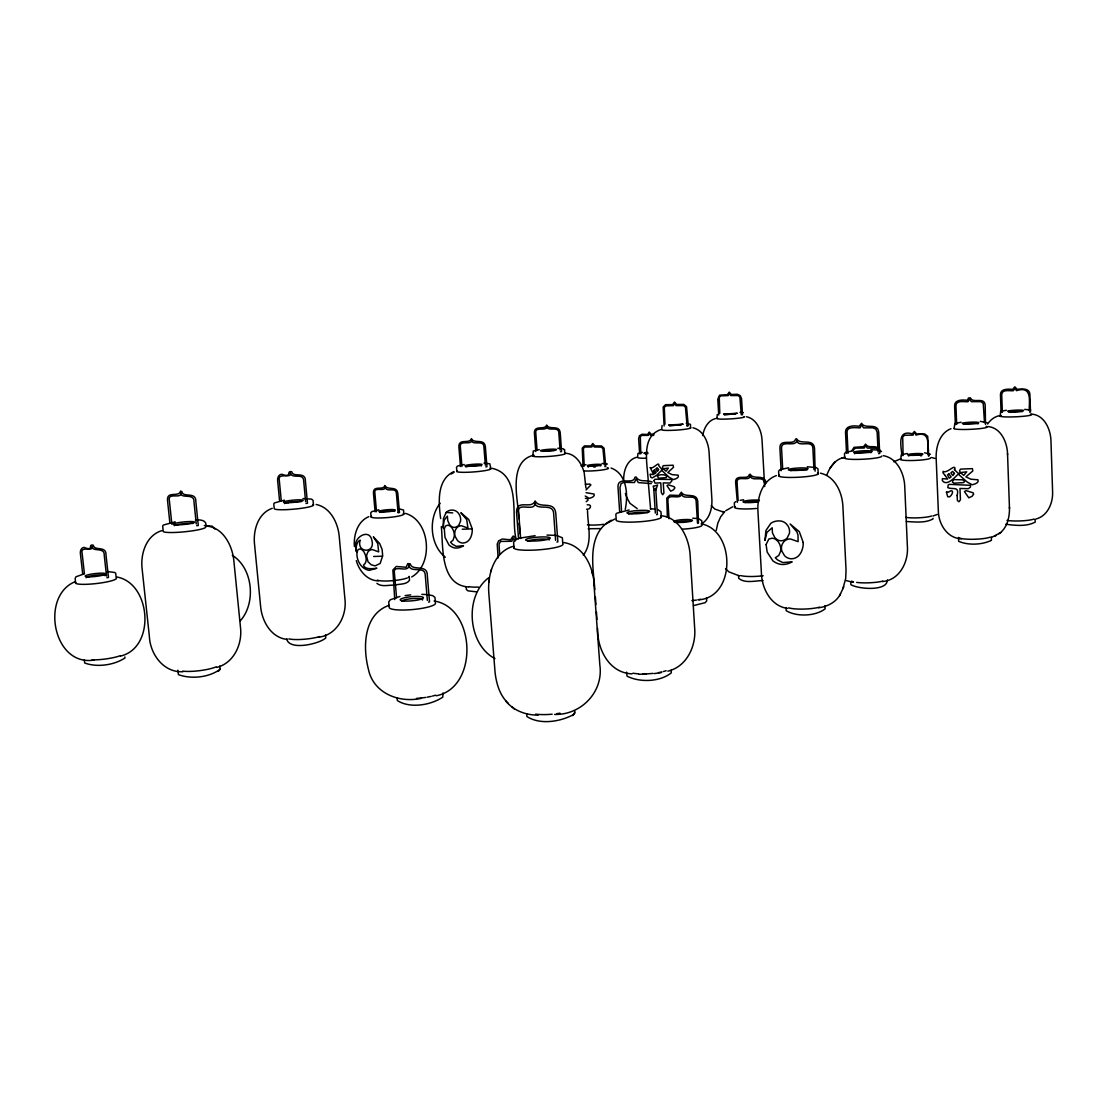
<?xml version="1.0" encoding="UTF-8"?>
<svg xmlns="http://www.w3.org/2000/svg" width="1108" height="1108" viewBox="0 0 1108 1108"><rect width="100%" height="100%" fill="white"/><g stroke="black" fill="none" stroke-linecap="round" stroke-linejoin="round"><path stroke-width="1.5" d="M354.394 546.535C353.48 535.219 357.427 521.3 368.812 516.674M513.641 546.202C493.974 551.535 487.465 574.706 488.794 592.905L495.082 672.625C496.412 683.802 499.86 695.616 508.378 703.455M623.749 481.024C623.139 471.786 626.685 459.834 636.671 457.258M988.004 426.566C1000.884 427.688 1007.158 442.203 1007.532 453.657L1009.485 508.434C1009.526 517.658 1007.061 528.336 998.931 533.737M488.905 581.977L489.39 579.567M490.969 571.576L491.412 569.387M625.217 509.458C628.264 495.179 627.156 473.892 611.09 468.033M702.777 435.541C703.815 428.422 707.998 420.389 715.491 418.589M716.253 530.372L717.845 523.101L720.699 516.757L724.632 511.785M842.883 588.694L845.681 578.611L846.041 569.997L842.883 506.051C842.163 492.381 835.016 476.301 820.419 473.171M933.075 518.378L932.936 518.973C925.152 523.239 915.083 521.979 906.427 521.494M409.074 565.011C408.589 574.304 392.426 562.975 394.462 573.445L396.567 597.738M851.983 450.554L854.033 447.327L863.506 446.69L865.57 444.156C868.312 448.892 874.392 444.751 878.533 448.241M901.884 455.665C901.289 446.358 896.621 429.364 912.369 433.837L914.377 431.428L916.704 433.962L924.792 433.99L927.701 436.317L928.712 455.845M535.316 502.824C534.555 512.962 516.827 500.954 518.655 512.353L520.649 538.502M853.575 449.723L855.515 448.131L864.295 448.034L865.722 445.499L867.218 448.048L876.096 448.214L878.229 449.959M826.887 474.903C829.781 467.105 835.474 458.795 844.296 457.493M818.632 607.766C827.454 606.63 836.582 602.059 840.515 593.736M839.67 595.578L843.797 586.714M655.617 490.345L657.598 485.027L654.177 486.107A2.576 1.399 81.6 0 0 653.194 486.204L654.219 490.304M440.167 503.226C428.048 518.364 429.973 545.067 445.319 557.241M583.293 555.191C593.085 542.505 587.683 525.22 587.531 510.719M834.878 462.05L829.961 468.199M987.602 424.032C990.677 419.392 995.538 415.874 1001.203 415.445A15.872 1.454 -2.6 0 0 1013.959 416.871A15.872 1.454 -2.6 0 0 1031.534 414.406M177.848 670.229L178.443 674.62C191.213 679.412 209.204 677.473 220.146 669.246L219.813 665.991M218.318 671.393L220.146 669.246M662.085 425.444L661.711 429.641A14.529 1.33 -3.7 0 0 677.265 430.056A14.529 1.33 -3.7 0 0 690.339 427.619M717.264 414.475L716.904 418.478M240.381 620.729C256.253 602.932 252.984 568.113 232.306 555.316M526.702 713.649L526.923 716.544C540.081 725.089 560.316 721.765 573.473 714.605M574.041 713.981L574.927 711.308M572.559 715.602L575.024 712.915M451.164 474.03L453.948 472.396M735.684 501.592L734.299 503.018L734.549 507.242M586.049 489.944L590.896 484.93L589.899 484.085L585.315 484.265M488.822 577.656C464.03 595.799 467.631 644.413 494.944 658.595M605.605 524.139L614.815 519.015M611.256 520.22C586.298 533.516 593.126 566.88 594.871 589.595M701.309 524.015C709.591 519.153 712.278 508.6 711.904 499.57L709.051 451.939C708.317 442.12 703.469 430.306 692.985 427.785M725.754 510.719L732.651 506.785M893.768 461.773L900.804 458.767M718.732 415.029L717.79 399.171L719.577 395.168L727.402 394.642L729.23 392.135L731.349 394.49L737.319 394.254L740.269 395.639L741.571 398.714L742.485 414.724L741.307 414.821L739.881 397.066L738.108 395.556L730.657 395.57L729.327 393.312L728.205 395.611L720.823 395.861L719.258 397.329L719.798 413.353M991.868 537.228L1000.718 532.629M994.707 536.355L996.189 535.441M664.952 424.226L664.315 407.398L665.894 405.874L673.47 405.639L674.592 403.243L675.991 405.611L683.636 405.639L685.45 407.218L687.112 425.818M664.107 425.998L663.152 407.051L665.534 404.655L672.611 404.628L674.495 401.996L676.697 404.489L683.844 404.406L686.558 406.678L688.262 425.763L687.029 425.86M411.705 576.963C433.81 564.401 430.444 520.691 405.542 513.406M583.043 466.302L582.24 448.158L584.47 445.887L591.021 445.984L592.766 443.491L594.871 445.901L601.478 445.942L604.04 448.158L605.785 466.454L604.829 466.593M937.216 514.472L932.991 515.996M581.035 465.928L585.938 464.612M375.1 511.841L373.465 493.268C372.814 484.528 383.326 491.093 384.905 485.512C387.385 490.886 397.26 485.221 397.855 493.739L399.476 512.519L398.271 512.699M586.174 501.702L587.905 500.387L587.919 498.822L585.356 498.337M453.934 471.565C436.497 479.612 438.533 502.838 440.665 518.572M950.983 428.699C939.639 433.02 935.955 446.635 936.135 457.659L938.337 510.83C938.462 523.862 947.229 538.446 961.425 538.779M75.15 581.7C40.026 595.758 52.907 666.905 94.097 660.049M272.236 508.309C258.122 513.184 253.15 530.081 254.48 543.696L260.657 606.796C262.056 621.574 271.446 638.097 287.609 639.482M776.376 475.609C762.442 480.484 757.221 497.063 757.9 510.594L761.473 574.193C762.235 589.262 771.307 606.298 787.594 608.417M216.642 667.418C233.968 663.193 242.555 643.873 240.478 627.253L233.802 560.288C232.209 545.164 222.68 526.535 205.492 526.051M388.908 605.384C363.59 614.414 362.704 646.961 368.355 669.052C373.23 693.303 399.157 703.317 421.359 698.317M161.92 530.607C146.228 535.233 140.37 553.848 142.101 568.709L149.345 636.172C150.092 654.149 163.569 672.778 182.958 671.739M534.998 503.212C536.618 511.3 553.377 502.104 553.668 513.78L555.607 540.358M667.847 671.185C686.572 666.808 696.226 646.296 694.674 628.291L690.104 554.679C688.927 538.086 679.661 517.381 660.964 515.691M408.727 565.399C411.068 573.986 425.181 564.678 425.306 575.731L427.369 600.398M120.55 656.088C156.076 647.543 150.965 583.279 117.005 577.033M1035.925 519.015C1047.656 516.023 1053.085 502.977 1052.6 491.758L1050.966 440.873C1050.661 429.031 1043.971 414.046 1030.385 414.087M436.261 695.769C479.113 687.528 475.789 607.364 434.101 600.979M724.438 415.015L737.402 413.284L723.552 414.101L730.31 414.295M83.571 574.096L75.981 576.783L75.136 578.473L75.676 583.224M660.548 429.696C640.105 436.829 647.792 465.332 648.194 480.969M669.648 425.998L683.165 424.198L668.664 425.043L675.506 425.292M318.398 637.211C336.777 635.355 347.164 615.799 344.893 598.694L339.2 536.037C337.871 522.741 330.378 507.353 316.154 504.472M399.946 596.464L390.224 599.802L388.742 601.963L389.227 607.516A23.226 4.238 -5.2 0 0 413.492 609.469A23.226 4.238 -5.2 0 0 435.43 603.015L434.973 597.475L432.785 595.675L427.771 594.677M841.914 458.006L845.141 457.313M1008.959 412.19L1022.435 411.553M882.203 581.548C899.433 580.44 908.588 562.047 907.383 546.369L904.737 486.37C904.197 473.49 897.258 458.089 883.325 455.665M699.01 599.788C736.114 596.88 735.38 530.566 701.378 523.862M378.839 509.805L371.817 511.619L370.723 512.935L371.083 516.896M645.618 453.809L648.014 453.435M642.335 452.313L637.945 453.504L637.612 457.341A13.324 1.427 -3.7 0 0 646.49 458.227M428.574 602.129L429.53 601.852L427.314 575.454C427.549 563.404 411.982 571.7 410.265 563.847L407.786 563.598L406.124 567.254L396.276 566.465L392.869 570.038L394.725 599.553M284.368 500.179L274.549 502.894L273.759 503.808L274.216 508.503A19.722 2.327 -5.2 0 0 296.03 508.946A19.722 2.327 -5.2 0 0 312.858 504.528M175.23 521.84L163.499 524.998L162.668 525.968L163.195 530.995A21.426 2.631 -5.7 0 0 182.695 531.965A21.426 2.631 -5.7 0 0 205.7 527.242C207.75 519.971 200.257 519.555 195.354 520.067M464.224 464.487L457.438 466.094L456.51 467.354L456.856 471.509M539.208 449.599L533.253 451.025L532.865 456.122M698.456 523.198L697.763 501.605C696.877 491.564 684.661 498.642 681.378 492.187L678.955 495.47L669.869 495.124L666.794 498.101L667.362 517.242M556.936 542.075L557.864 541.826L555.787 513.489C554.526 499.86 539.624 509.611 535.122 500.927C531.397 510.137 516.453 498.24 516.55 512.45L518.544 538.696M656.601 514.708L657.39 514.486L655.701 488.337M737.332 502.353L735.629 482.603C735.02 472.922 748.066 480.941 749.313 474.515L750.227 474.238C753.398 480.36 765.06 473.448 765.96 482.991M740.144 500.345L743.62 499.791M629.109 509.957L616.768 513.226L615.84 514.237L616.214 519.735A22.672 3.241 -3.8 0 0 639.939 521.743A22.672 3.241 -3.8 0 0 660.936 516.494M928.269 455.734L929.1 455.734M815.114 471.177L814.532 448.352C813.466 437.535 800.253 445.638 796.61 438.726L795.572 439.059C794.076 446.344 779.298 437.466 779.921 448.366L781.14 470.734M788.633 467.798L780.018 469.626L778.592 471.135L778.841 475.886M907.244 453.491L901.275 454.806L900.61 459.501M853.354 450.693L845.653 452.313L844.476 453.671L844.698 458.144A18.559 2.105 -2.9 0 0 864.212 459.169A18.559 2.105 -2.9 0 0 881.719 456.053M554.651 714.438C581.229 715.131 603.791 691.738 599.816 664.814L593.86 582.725M985.511 424.378L985.206 405.403C984.832 396.249 972.519 404.005 970.456 397.869L968.586 397.897L967.229 400.293C962.852 399.739 954.417 399.365 954.611 405.86L955.345 424.53M961.079 422.231L954.791 423.519L954.154 428.63M654.135 673.595L661.448 672.57M1006.396 410.251L1000.663 411.414L1000.15 416.234M693.511 605.591L705.159 602.683L706.696 600.924L706.516 597.946M763.038 580.578C755.31 580.647 744.991 583.75 738.69 578.279L738.524 575.495M405.126 595.578L410.749 594.899M395.265 584.969C399.877 583.847 406.608 584.678 409.531 580.273L409.198 576.368A16.385 2.701 -5.2 0 1 408.838 577.116M535.095 535.69L519.569 538.156L514.708 540.192L513.6 542.283L514.043 548.238M393.922 585.121C388.465 584.941 381.498 587.212 376.928 583.376M600.674 528.599L588.223 528.738M730.698 414.24L735.144 414.143M676.365 425.153L680.949 425.07M1029.595 412.162L1030.495 412.079L1029.886 394.185C1029.526 387.855 1021.493 388.839 1017.213 389.31L1014.831 386.831L1012.629 389.393C1008.432 389.033 1000.33 388.382 1000.455 394.697L1001.092 412.398M560.468 451.69L561.576 451.552L560.232 432.896C559.54 424.267 549.333 430.527 546.673 425.056C544.845 430.68 533.987 424.364 534.416 433.062L535.773 451.524M485.733 466.897L486.952 466.745L485.401 447.009C484.695 437.909 474.127 444.336 471.412 438.616C469.598 444.557 458.338 437.785 458.892 447.023L460.457 466.537M878.561 453.615L879.683 453.449L878.699 432.203C877.688 422.079 865.057 429.752 861.581 423.284L859.143 426.275C854.31 425.472 845.182 425.306 845.515 432.411L846.54 453.394M306.016 503.475L307.484 503.267L305.406 480.927C305.683 470.886 292.983 478.088 291.764 471.717C285.864 470.388 292.581 478.337 281.723 474.224C278.717 474.418 277.291 477.853 277.623 480.526L279.576 500.885M196.656 525.718L198.277 525.497L195.839 501.592C196.241 491.038 182.986 498.268 181.864 491.578L180.549 491.066C179.025 497.921 166.297 490.082 167.557 500.871L169.856 522.768M462.271 529.222L471.62 528.918M373.631 556.479L382.454 556.216M106.894 577.725L108.487 577.49L106.008 554.97C106.465 545.233 94.222 551.452 93.294 545.205C87.324 543.682 94.568 551.729 84.083 547.394C81.106 547.56 80.011 551.078 80.399 553.612L82.698 574.138M638.873 674.26L646.421 674.163M653.983 434.239L651.282 434.364L649.274 432.078L647.557 434.461L642.044 434.253L639.468 435.707L638.637 438.657L639.648 453.892M653.734 435.389L650.631 435.389L649.357 433.214L648.346 435.389L642.183 435.402L640.313 436.344L640.77 453.795M302.969 498.572L311.528 499.126L313.052 500.387L313.481 505.082M546.978 535.067L555.094 535.372M870.902 449.709L877.73 450.028M557.823 448.283L560.662 448.352M107.199 571.493L114.733 572.49L115.689 573.21L116.215 577.919A20.581 2.964 -6.5 0 1 95.98 583.584A20.581 2.964 -6.5 0 1 75.732 582.448M807.289 466.759L816.305 467.604L817.981 468.933L818.216 473.712M476.468 591.838L468.075 590.869L466.385 589.553L466.163 586.824M602.059 463.463L607.419 464.044M421.816 594.359L426.525 594.525M483.961 463.075L489.778 463.795L490.899 468.615M1024.734 409.392L1030.689 410.002M204.357 525.524L212.237 526.203L214.938 529.042M980.331 421.345L987.076 422.744M740.005 412.328L743.316 412.633M650.451 508.807L654.648 509.057M692.777 518.225L696.295 518.447M686.198 423.145L690.436 424.392L690.658 427.937M397.717 508.447L403.534 510.026L403.866 513.987M446.247 512.464L452.743 512.907M538.183 715.131C525.898 715.186 513.475 710.685 505.65 700.879M924.598 452.77L930.388 454.225M565.412 453.241C575.426 453.629 581.825 463.532 584.096 472.368M468.615 586.991C439.751 585.107 443.325 546.022 441.316 526.563M378.257 580.869C367.15 580.634 359.047 570.634 356.319 560.634M492.063 468.324C522.214 474.903 510.594 518.752 516.12 538.959M723.067 511.951L714.771 509.043L711.308 505.594M632.003 673.858C609.026 672.999 597.101 648.983 597.586 628.333M746.487 416.76C756.667 418.81 761.376 430.32 762.013 439.71L764.672 486.537M931.565 457.507L935.097 458.449M852.883 582.268L846.193 580.592M556.535 535.483L562.352 537.768L562.781 543.709A24.625 3.809 -4.3 0 1 538.294 549.859A24.625 3.809 -4.3 0 1 514.181 547.227M739.465 575.925L728.856 571.866L725.574 568.626M563.764 542.56C583.584 545.524 593.445 566.964 594.22 585.19M1005.732 524.236C1015.26 525.455 1026.59 526.799 1035.204 522.09L1035.121 519.61M562.698 448.56L564.54 449.917M587.185 504.791C591.852 503.96 591.478 508.904 587.212 509.431L586.561 509.181M698.954 518.835L701.807 520.788L702.084 525.289A18.614 2.77 -3.5 0 1 682.542 529.139M657.75 509.514L660.977 511.813L661.324 517.325M586.063 492.686L594.054 494.043C595.287 496.675 590.993 497.908 589.248 498.351L585.232 496.024M651.269 483.6L638.305 482.603L636.13 478.905L634.427 482.534L624.012 482.34L621.076 483.587L619.968 487.672L621.588 511.633M879.766 450.374L881.511 451.579M637.197 508.614L629.995 503.337L626.948 497.949M515.982 539.638L514.472 536.604L513.115 536.078L510.525 539.79L502.256 539.014L498.586 540.87L497.215 544.111L498.115 557.878M652.28 482.049C645.909 479.362 639.579 482.922 635.992 476.939L634.884 477.299C633.554 485.567 616.962 475.29 618.042 487.755L619.663 511.799M511.993 706.779L514.389 709.037M514.957 541.272L513.198 537.948L511.785 541.272L500.47 541.438L499.043 544.277L499.666 554.305M879.406 449.363L880.126 451.829M625.383 493.476L627.266 498.835M764.478 483.199C764.174 474.626 752.138 482.465 750.088 475.872C749.936 482.202 736.211 474.626 737.097 482.548L738.15 500.719M584.276 473.379L585.938 488.074M650.618 509.292L648.305 482.659M592.157 572.06L592.503 574.401M84.319 659.856L84.679 662.986C97.005 667.598 114.013 665.216 124.955 657.972L124.872 656.975M84.443 573.986L82.158 553.529C79.707 545.053 93.654 552.518 92.241 546.466C91.895 552.421 104.831 546.549 104.235 555.219L106.534 576.049M171.865 524.292L169.399 500.788C167.003 491.689 182.003 499.5 180.743 492.921C180.535 499.376 194.496 492.478 193.983 501.827L196.254 523.959M286.709 638.748C288.717 651.061 319.381 643.956 325.794 637.945L325.517 634.884M281.266 500.747L279.327 480.456C277.028 471.773 292.637 479.335 290.241 472.797C291.944 479.792 303.606 472.022 303.703 481.163L305.614 501.702M397.107 697.818L397.343 700.561C409.946 708.718 430.652 705.256 442.784 697.154L442.937 692.971M376.512 511.716L374.892 493.199C373.327 485.761 385.626 492.575 384.864 487.035C386.692 493.226 396.345 486.052 396.442 493.933L398.049 512.644M461.925 466.413L460.374 446.967C459.031 439.114 471.869 445.97 471.537 440.153C472.257 446.205 483.919 438.976 483.933 447.189L485.346 465.221M518.018 508.143C516.093 491.675 510.913 459.889 534.028 455.194A16.135 1.634 -4.1 0 0 546.743 456.565A16.135 1.634 -4.1 0 0 564.789 453.421M518.129 509.652L518.821 518.696M519.167 523.225L519.971 533.751M537.034 449.737L535.801 433.02C534.513 425.791 547.103 431.954 546.784 426.497C547.283 432.106 559.028 425.458 558.847 433.076L560.066 449.973M564.512 449.502L564.831 453.851M595.398 597.06L595.924 604.525M596.45 611.976L596.963 619.414M584.221 466.191L583.376 448.491L584.802 447.05L591.838 446.967L592.863 444.599L594.179 446.967L601.298 447.12L602.96 448.685L604.483 464.958M626.574 672.127L627.017 676.157C639.87 682.653 659.952 682.002 671.323 672.847L671.143 670.174M669.038 518.724L667.902 500.899C667.058 492.326 680.34 500.747 681.725 493.933C682.556 500.927 696.281 492.783 696.184 501.827L697.486 523.156M653.762 488.6L655.34 513.046M443.103 527.657L443.449 518.516L446.275 512.228A19.529 12.77 78.3 0 1 452.521 510.109A8.864 7.327 73.7 0 1 457.964 512.685L459.28 514.486A8.684 7.174 73.7 0 1 460.554 521.065L458.947 524.929A8.864 7.327 73.7 0 1 453.92 527.394A8.864 5.803 78.6 0 1 449.571 524.555L447.743 520.608L447.383 516.12L444.086 520.22L443.2 527.727M782.677 468.878L781.555 448.297C780.96 439.35 795.378 447.687 796.957 440.569C798.079 448.103 812.76 438.865 812.884 448.574L813.965 469.557M786.015 607.586L786.181 610.688C796.68 617.031 815.419 616.325 825.141 608.846L824.975 605.73M848.049 453.255L847.038 432.342C846.609 426.068 855.916 427.868 860.085 427.868L861.747 424.849L863.52 427.854L872.855 427.813L875.86 429.128L877.176 432.411L878.076 451.953M850.75 581.742L850.889 584.664C857.827 589.027 887.3 591.741 887.397 579.955M903.103 455.568L902.701 436.926L904.627 435.25L913.13 435.112C913.809 431.968 915.166 432.217 915.956 435.112C930.512 430.527 927.715 444.571 927.812 454.141M1007.532 453.657L1007.574 454.737M1009.43 507.076L1009.485 508.434M956.689 424.419L955.941 405.819C956.093 399.725 964.431 402.093 968.087 401.692L969.569 399.074L971.259 401.65L980.912 401.664L983.239 403.451L984.5 422.674M958.503 537.422L958.655 541.313C968.35 545.496 981.923 544.901 991.411 540.344L991.328 537.048M1002.352 412.342L1001.715 394.656C1001.964 388.839 1009.9 391.152 1013.432 390.709L1014.873 388.216L1016.493 390.653C1031.977 385.598 1029.387 399.988 1029.152 410.472M435.666 695.173A23.06 5.388 -5.6 0 1 432.494 696.059M431.22 696.364A23.06 5.388 -5.6 0 1 427.051 697.195M425.597 697.431A23.06 5.388 -5.6 0 1 416.525 698.386M401.567 601.062A10.706 1.925 -5.2 0 1 414.212 598.486A10.706 1.925 -5.2 0 1 422.411 600.037M407.398 577.905A16.385 2.701 -5.2 0 1 394.974 580.454M393.548 580.606A16.385 2.701 -5.2 0 1 377.274 580.107M403.132 513.503A16.468 2.119 -4.9 0 1 388.049 517.533A16.468 2.119 -4.9 0 1 371.526 516.3M379.85 512.478A7.59 0.956 -4.9 0 1 387.925 511.065A7.59 0.956 -4.9 0 1 394.753 511.411M603.999 524.306A13.892 1.994 -4 0 1 587.475 524.86M607.226 467.673A13.961 1.565 -4 0 1 601.838 470.027A13.961 1.565 -4 0 1 583.681 470.914M595.356 466.925A6.426 0.706 -4 0 1 593.68 467.05M588.486 466.98A6.426 0.706 -4 0 1 593.348 465.651A6.426 0.706 -4 0 1 600.744 465.928M700.464 599.289A18.504 3.546 -3.4 0 1 697.888 599.816M696.475 600.051A18.504 3.546 -3.4 0 1 691.891 600.633M675.146 522.547A8.573 1.26 -3.5 0 1 682.597 521.231A8.573 1.26 -3.5 0 1 690.88 521.411M673.886 521.466A9.321 1.357 -3.5 0 1 687.597 519.514A9.321 1.357 -3.5 0 1 688.747 521.73A9.321 1.357 -3.5 0 1 674.066 521.813M559.956 713.15A24.293 6.094 -4.6 0 1 556.922 713.649M552.172 714.203A24.293 6.094 -4.6 0 1 535.635 714.161M527.699 541.009A11.343 1.717 -4.3 0 1 539.651 539.111A11.343 1.717 -4.3 0 1 549.319 539.887M990.123 537.131A16.509 2.645 -1.9 0 1 974.68 539.25A16.509 2.645 -1.9 0 1 959.528 538.059M986.12 426.358A16.662 1.634 -2.7 0 1 972.63 429.225A16.662 1.634 -2.7 0 1 954.265 428.2M963.531 424.336A7.673 0.734 -2.7 0 1 971.674 423.519A7.673 0.734 -2.7 0 1 978.17 423.865M819.574 607.198A19.515 3.864 -2.6 0 1 788.633 607.849M817.413 473.13A19.722 2.41 -3.1 0 1 798.854 477.216A19.722 2.41 -3.1 0 1 779.492 475.235M790.392 470.651A9.086 1.094 -3.1 0 1 799.339 469.612A9.086 1.094 -3.1 0 1 807.012 469.986M478.573 587.101A16.98 2.964 -4.7 0 1 469.016 586.686M489.902 468.213A17.132 1.842 -4.4 0 1 475.346 471.8A17.132 1.842 -4.4 0 1 457.092 471.011M465.872 466.98A7.895 0.831 -4.4 0 1 473.975 465.679A7.895 0.831 -4.4 0 1 481.468 465.872M216.185 666.85A21.191 4.224 -6.9 0 1 182.612 671.143M174.247 525.704A9.875 1.191 -5.7 0 1 182.28 523.849A9.875 1.191 -5.7 0 1 192.903 523.461M319.644 636.601A19.515 3.74 -6 0 1 288.953 638.859M284.451 503.586A9.086 1.053 -5.2 0 1 291.335 501.979A9.086 1.053 -5.2 0 1 301.404 501.592M120.578 655.604A20.456 3.767 -7.3 0 1 91.95 659.883M86.23 577.753A9.487 1.343 -6.5 0 1 95.565 575.204A9.487 1.343 -6.5 0 1 104.928 575.675M666.143 670.714A22.395 5.194 -3.7 0 1 663.429 671.545M661.891 671.933A22.395 5.194 -3.7 0 1 658.512 672.611M652.917 673.387A22.395 5.194 -3.7 0 1 642.64 673.927M638.513 673.803A22.395 5.194 -3.7 0 1 632.945 673.207M628.624 514.001A10.457 1.468 -3.8 0 1 637.889 512.436A10.457 1.468 -3.8 0 1 647.82 512.616M882.799 581.132A18.379 3.379 -2.3 0 1 856.678 582.406M853.562 581.852A18.379 3.379 -2.3 0 1 851.512 581.132M854.476 453.781A8.559 0.956 -2.9 0 1 861.442 452.452A8.559 0.956 -2.9 0 1 871.123 452.59M542.74 451.399A7.437 0.748 -4.1 0 1 554.485 450.568M931.62 515.996A14.972 2.216 -2.3 0 1 919.308 517.768A14.972 2.216 -2.3 0 1 905.707 517.353M930.54 457.826A15.041 1.731 -2.7 0 1 914.876 460.443A15.041 1.731 -2.7 0 1 900.818 459.044M921.704 455.651A6.925 0.789 -2.7 0 1 920.734 455.873M908.532 455.997A6.925 0.789 -2.7 0 1 913.089 454.986A6.925 0.789 -2.7 0 1 921.094 454.903M763.135 575.731A17.437 3.116 -3 0 1 740.615 575.564M756.418 508.461A17.534 2.451 -3.2 0 1 739.493 508.738A17.534 2.451 -3.2 0 1 735.241 506.578M744.908 502.533A8.088 1.108 -3.2 0 1 758.855 501.772M757.914 501.841A8.781 1.205 -3.2 0 1 745.005 502.464A8.781 1.205 -3.2 0 1 746.778 500.608A8.781 1.205 -3.2 0 1 759.382 500.304M744.133 416.553A13.85 1.205 -3.5 0 1 730.394 418.893A13.85 1.205 -3.5 0 1 717.485 418.131M724.023 511.882A13.753 1.939 -3.3 0 1 722.735 511.481M646.878 453.601A6.676 0.693 -3.8 0 1 647.709 452.341M1034.096 519.001A15.734 2.354 -1.8 0 1 1021.687 520.857A15.734 2.354 -1.8 0 1 1007.02 520.414M946.454 492.146L947.728 496.758L949.722 496.813C953.614 493.628 953.725 488.157 948.462 492.187L947.866 492.049A2.895 1.994 79.9 0 0 946.454 492.146M662.196 469.695L662.182 470.789L669.052 477.216L673.29 479.57C675.104 479.155 679.633 477.825 678.151 475.138L672.071 474.639L667.778 472.534L673.525 467.299L673.124 465.221L663.304 465.665L662.473 466.953L663.124 468.767L668.332 468.061L666.019 471.232L663.512 469.016L662.196 469.695M366.443 555.607L368.036 561.77L371.166 564.761L375.1 565.869L380.183 563.446L382.675 555.814L382.121 549.499L379.684 543.557L373.368 536.84L377.773 543.696L378.673 551.895L372.537 549.637A8.49 6.787 73 0 0 367.898 551.95L366.443 555.607M945.332 475.706L947.631 479.058L942.396 478.642L942.326 480.595C946.883 487.008 955.401 476.523 958.725 473.698L954.32 469.709L954.93 469.238C955.788 462.922 946.648 474.238 943.157 471.329C941.98 473.365 945.179 474.515 945.332 475.706M957.132 495.511L957.395 500.47L958.905 501.758L960.442 499.86L959.957 488.476L968.267 488.683L970.442 487.132L970.525 485.304L949.321 484.362L948.24 484.889L947.797 487.603C952.645 489.985 959.639 485.636 957.132 495.511M653.997 480.609L654.966 483.102L660.77 482.853L661.31 492.603L662.722 494.722L663.914 493.032L663.249 482.894L670.049 483.074L671.988 480.678L671.365 479.473L654.966 479.252L653.997 480.609M472.257 528.862C472.562 534.859 469.958 542.851 462.867 543.045A8.878 7.34 73 0 1 457.424 540.427L455.208 536.535A8.698 7.188 72.9 0 1 455.416 529.998L456.441 528.225A8.878 7.34 72.9 0 1 461.482 525.76L467.964 528.101L466.69 519.61L460.873 512.727L468.712 519.444L472.257 528.862M766.099 544.527L767.165 552.075L772.913 560.883A22.479 17.603 74.6 0 0 781.943 564.512A22.492 20.512 64.2 0 0 792.165 561.825L782.802 562.573L777.539 559.914L775.295 557.753L778.772 555.482L780.628 551.216A9.944 7.742 74.5 0 0 779.409 543.654L778.01 541.507A10.138 7.908 74.5 0 0 772.151 538.211L768.827 539.042L766.099 544.527M764.977 540.372L765.96 530.469L770.836 523.308A22.479 17.603 74.6 0 1 779.561 520.926A10.207 9.321 65.1 0 1 786.403 523.904L788.023 525.981A10 9.141 65.1 0 1 789.381 533.544L787.165 537.976A10.207 9.321 65.1 0 1 780.641 540.773A10.194 8.005 75.1 0 1 774.769 537.477L772.456 532.934L772.165 527.782L766.861 532.449L764.977 540.372M355.765 547.338L356.056 551.244L356.361 546.202A13.615 5.443 86.7 0 1 358.66 541.12L360.197 540.136C356.111 552.92 375.39 553.945 371.956 540.704C369.767 527.63 353.092 537.283 355.765 547.338M959.112 473.642L959.057 474.861L967.284 482.105L972.173 484.75C974.209 484.293 979.486 482.922 977.935 479.778L970.899 479.21L965.871 476.842L972.824 470.955L972.422 468.629L960.608 469.113L959.542 470.554L960.29 472.604L966.716 471.814L963.766 475.374L960.747 472.881L959.112 473.642M803.231 542.532C803.466 549.693 799.699 558.723 791.431 558.792A10.235 9.335 63.2 0 1 784.589 555.759L781.916 551.272A10.027 9.155 63.2 0 1 782.442 543.779L783.827 541.743A10.235 9.335 63.2 0 1 790.364 538.945L798.12 541.646L798.009 535.053L796.901 531.895L790.129 523.959L799.325 531.715L803.231 542.532M357.011 552.296C356.153 559.969 361.111 569.221 369.269 570.357C388.714 564.706 364.878 572.919 363.562 565.011C367.87 562.13 366.042 555.468 363.853 551.729A8.435 5.18 78 0 0 359.892 548.959L358.064 549.637L357.011 552.296M444.294 528.793L445.001 537.352L448.962 544.97A19.529 12.77 78.3 0 0 455.61 548.072A19.529 16.121 73.3 0 0 463.532 545.69L456.219 546.369L452.272 544.097L450.582 542.214L453.034 540.219L454.238 536.494A8.642 5.623 78.2 0 0 453.117 529.901L452.036 528.045A8.822 5.748 78.2 0 0 447.687 525.206L445.568 525.968L444.294 528.793M674.689 487.949L673.622 489.736L670.7 491.204L667.002 485.692L668.304 484.819L674.301 486.731L674.689 487.949M657.376 475.914L658.498 478.185L666.171 477.645L666.85 476.579C665.506 473.836 659.274 474.487 657.376 475.914M973.558 494.168L972.242 496.162L968.794 497.824L964.472 491.62L966.093 490.65L973.143 492.797L973.558 494.168M650.271 467.673L653.637 474.543L650.091 474.182L650.825 477.313L652.224 477.95L656.739 475.235L661.587 470.429L661.725 469.113L658.817 465.789C659.495 460.305 653.124 469.667 650.285 467.673M952.672 480.609L952.506 482.16L954.043 483.171L963.738 482.589L964.597 481.384L962.727 479.819L953.753 479.612L952.672 480.609M658.54 469.529L657.376 471.399L655.811 468.989L657.113 467.756L658.54 469.529M654.413 469.958L653.401 470.858L654.773 473.767L656.116 472.59L654.413 470.111M954.431 473.448L952.838 475.54L950.886 472.839L952.631 471.44L954.431 473.448M948.947 473.919L947.479 474.916L949.293 478.199L951.149 476.883L948.947 473.919M404.088 600.993A11.634 2.078 -5.2 0 0 423.159 598.182A11.634 2.078 -5.2 0 0 408.187 597.087A11.634 2.078 -5.2 0 0 404.088 600.993M381.512 512.021A8.255 1.039 -4.9 0 0 395.113 510.345A8.255 1.039 -4.9 0 0 384.656 509.999A8.255 1.039 -4.9 0 0 381.512 512.021M590.204 466.08A6.994 0.762 -4 0 0 601.215 464.778A6.994 0.762 -4 0 0 591.409 464.681A6.994 0.762 -4 0 0 590.204 466.08M530.455 541.023A12.34 1.856 -4.3 0 0 550.15 538.336A12.34 1.856 -4.3 0 0 533.239 537.615A12.34 1.856 -4.3 0 0 530.455 541.023M965.359 423.879A8.352 0.803 -2.7 0 0 978.752 422.73A8.352 0.803 -2.7 0 0 967.395 422.411A8.352 0.803 -2.7 0 0 965.359 423.879M791.389 470.415A9.875 1.177 -3.1 0 0 807.801 468.961A9.875 1.177 -3.1 0 0 795.461 468.213A9.875 1.177 -3.1 0 0 791.389 470.415M468.033 466.288A8.587 0.9 -4.4 0 0 481.952 464.695A8.587 0.9 -4.4 0 0 470.554 464.557A8.587 0.9 -4.4 0 0 468.033 466.288M177.834 524.86A10.734 1.288 -5.7 0 0 194.523 522.27A10.734 1.288 -5.7 0 0 179.233 522.505A10.734 1.288 -5.7 0 0 177.834 524.86M288.315 502.7A9.875 1.136 -5.2 0 0 303.19 500.414A9.875 1.136 -5.2 0 0 288.551 500.705A9.875 1.136 -5.2 0 0 288.315 502.7M89.208 576.852A10.304 1.454 -6.4 0 0 105.565 574.055A10.304 1.454 -6.4 0 0 91.424 574.096A10.304 1.454 -6.4 0 0 89.208 576.852M631.962 513.793A11.357 1.579 -3.8 0 0 649.62 511.453A11.357 1.579 -3.8 0 0 633.374 510.968A11.357 1.579 -3.8 0 0 631.962 513.793M856.775 452.923A9.293 1.025 -2.9 0 0 872.038 451.593A9.293 1.025 -2.9 0 0 860.016 451.025A9.293 1.025 -2.9 0 0 856.775 452.923M543.626 451.136A8.088 0.803 -4.1 0 0 556.507 449.682A8.088 0.803 -4.1 0 0 545.399 449.626A8.088 0.803 -4.1 0 0 543.626 451.136M910.541 455.319A7.534 0.845 -2.7 0 0 922.798 454.238A7.534 0.845 -2.7 0 0 912.798 453.754A7.534 0.845 -2.7 0 0 910.541 455.319M1010.925 411.677A7.95 0.706 -2.7 0 0 1023.557 410.611A7.95 0.706 -2.7 0 0 1012.546 410.376A7.95 0.706 -2.7 0 0 1010.925 411.677"/></g></svg>
